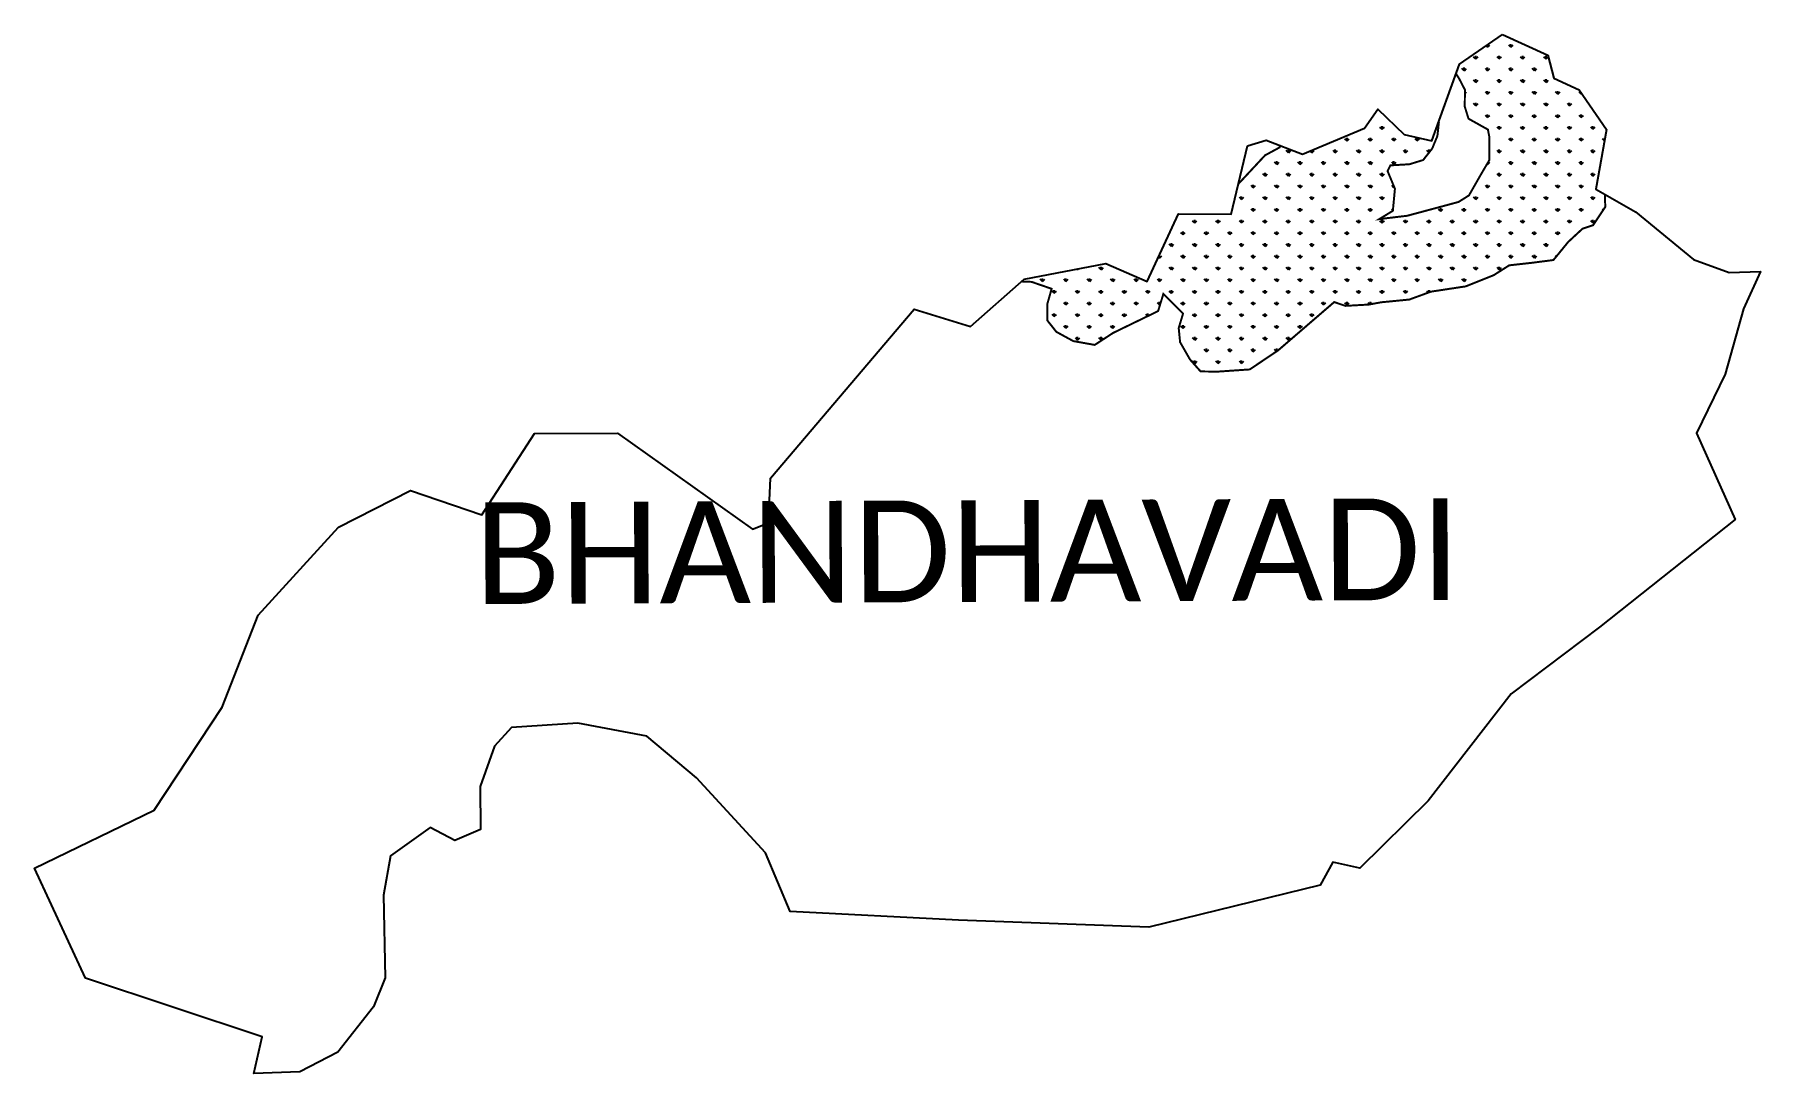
# Model space of a CAD drawing. Header units: metres. Extents: x 321833 to 324480, y 1838067 to 1839661.
import ezdxf

# ---------------------------------------------------------------- set-up
doc = ezdxf.new("R2010")
doc.units = ezdxf.units.M
doc.layers.add('MANGROOVES', color=112, linetype='Continuous')
doc.layers.add('VILLAGE NAME', color=250, linetype='Continuous')
doc.styles.get("Standard").update_dxf_attribs({"font": 'simplex.shx'})

msp = doc.modelspace()

# ---------------------------------------------------------------- hatches: boundary and pattern name
at = {"layer": 'MANGROOVES'}
h = msp.add_hatch(dxfattribs=at)
h.set_pattern_fill('GRASS', color=256)
h.paths.add_polyline_path([(324242.1, 1839396.6), (324241.4, 1839415.9), (324227.8, 1839423.6), (324244, 1839515.2), (324201.8, 1839576.3), (324163.4, 1839594.1), (324154.2, 1839629.5), (324084.6, 1839661), (324018.7, 1839615.4), (324013.3, 1839600.5), (324017.6, 1839594), (324026.8, 1839576.3), (324026.6, 1839550.4), (324032.3, 1839531.9), (324062.1, 1839515.2), (324064.3, 1839503.8), (324064.1, 1839468.1), (324050.3, 1839444.5), (324033, 1839414.2), (324017.1, 1839404.2), (323981.9, 1839394.7), (323938.3, 1839383), (323895.5, 1839377.9), (323916.3, 1839390.6), (323919.5, 1839424.4), (323908.2, 1839451.6), (323912.6, 1839460.3), (323941.7, 1839462), (323962.8, 1839468.5), (323976.6, 1839486), (323984.6, 1839505.3), (323986.9, 1839526.4), (323986.7, 1839527.3), (323976.1, 1839498), (323933.6, 1839507.7), (323893.3, 1839546.7), (323873, 1839517.2), (323777.6, 1839477.3), (323742.9, 1839490.6), (323742.8, 1839487.9), (323720.3, 1839475.7), (323679.3, 1839431.7), (323668.2, 1839385.5), (323587.4, 1839385.9), (323539.4, 1839282.1), (323476, 1839309.9), (323350.7, 1839285.7), (323346.8, 1839282.2), (323362.3, 1839281.6), (323393, 1839271), (323386.3, 1839247.3), (323386.6, 1839222.2), (323400.2, 1839205), (323426.1, 1839190.8), (323459.1, 1839184.9), (323487.3, 1839203.3), (323556.3, 1839236.8), (323564.4, 1839263.2), (323594.6, 1839233.1), (323587.9, 1839210.7), (323590, 1839189.2), (323605.2, 1839162.5), (323621.5, 1839144.2), (323648.7, 1839144), (323696.9, 1839147.3), (323740.4, 1839176.6), (323826.3, 1839250.6), (323843.5, 1839244.8), (323879.6, 1839246.8), (323898.5, 1839250.3), (323941.6, 1839254.5), (323974.7, 1839266.6), (324028, 1839274.7), (324070.9, 1839291.8), (324094.8, 1839307), (324129.1, 1839310.8), (324162.6, 1839315.1), (324185.1, 1839342.7), (324207.2, 1839363.2), (324223.4, 1839368.6)])

# ---------------------------------------------------------------- linework, layer by layer
at = {"color": 3, "flags": 128}
for points in [[(324154.2, 1839629.5), (324163.4, 1839594.1), (324201.8, 1839576.3), (324244, 1839515.2), (324227.8, 1839423.6), (324288.3, 1839389.2), (324377.2, 1839315.8), (324432.2, 1839296), (324480.1, 1839297.6), (324454.3, 1839240.1), (324426.1, 1839140.1), (324382, 1839049.8), (324441.2, 1838917.1), (324233.1, 1838752.1), (324097.8, 1838649.9), (323970.4, 1838485.7), (323865.9, 1838382.3), (323824, 1838391.4), (323804.8, 1838356.3), (323542.3, 1838291.7), (323250.4, 1838302.6), (322992, 1838315.8), (322954.2, 1838406.1), (322848.3, 1838520.8), (322772.4, 1838585), (322666.5, 1838605), (322564.9, 1838598.3), (322538.5, 1838569.7), (322516.7, 1838507.5), (322516.9, 1838441.4), (322477.6, 1838424.7), (322439.7, 1838444.6), (322379, 1838401.4), (322368.6, 1838340.8), (322370.9, 1838214), (322352.8, 1838169.5), (322298.3, 1838100), (322240.3, 1838070), (322169.6, 1838067.4), (322182.5, 1838123.6), (321911.2, 1838213.7), (321833.2, 1838382.2), (322016.7, 1838471.3), (322120.8, 1838629.3), (322176, 1838770.2), (322299.2, 1838905.2), (322409.9, 1838961.7), (322519, 1838924.4), (322599.8, 1839048.9), (322727.4, 1839049.5), (322934.2, 1838902.3), (322958.6, 1838912.2), (322962.1, 1838980.7), (323182, 1839239.9), (323268.8, 1839212.9), (323350.7, 1839285.7), (323476, 1839309.9), (323539.4, 1839282.1), (323587.4, 1839385.9), (323668.2, 1839385.5), (323693.5, 1839490.5), (323721.8, 1839498.8), (323777.6, 1839477.3), (323873, 1839517.2), (323893.3, 1839546.7), (323933.6, 1839507.7), (323976.1, 1839498), (324018.7, 1839615.4), (324084.6, 1839661)], [(324084.6, 1839661), (324154.2, 1839629.5)]]:
    msp.add_lwpolyline(points, dxfattribs=at)
at = {"layer": 'MANGROOVES', "const_width": 3.03, "flags": 128}
for points in [[(323986.7, 1839527.3), (323986.9, 1839526.4), (323984.6, 1839505.3), (323976.6, 1839486), (323962.8, 1839468.5), (323941.7, 1839462), (323912.6, 1839460.3), (323908.2, 1839451.6), (323919.5, 1839424.4), (323916.3, 1839390.6), (323895.5, 1839377.9), (323938.3, 1839383), (323981.9, 1839394.7), (324017.1, 1839404.2), (324033, 1839414.2), (324050.3, 1839444.5), (324064.1, 1839468.1), (324064.3, 1839503.8), (324062.1, 1839515.2), (324032.3, 1839531.9), (324026.6, 1839550.4), (324026.8, 1839576.3), (324017.6, 1839594), (324013.3, 1839600.5)], [(323679.3, 1839431.7), (323720.3, 1839475.7), (323742.8, 1839487.9), (323742.9, 1839490.6)], [(324241.4, 1839415.9), (324242.1, 1839396.6), (324223.4, 1839368.6), (324207.2, 1839363.2), (324185.1, 1839342.7), (324162.6, 1839315.1), (324129.1, 1839310.8), (324094.8, 1839307), (324070.9, 1839291.8), (324028, 1839274.7), (323974.7, 1839266.6), (323941.6, 1839254.5), (323898.5, 1839250.3), (323879.6, 1839246.8), (323843.5, 1839244.8), (323826.3, 1839250.6), (323740.4, 1839176.6), (323696.9, 1839147.3), (323648.7, 1839144), (323621.5, 1839144.2), (323605.2, 1839162.5), (323590, 1839189.2), (323587.9, 1839210.7), (323594.6, 1839233.1), (323564.4, 1839263.2), (323556.3, 1839236.8), (323487.3, 1839203.3), (323459.1, 1839184.9), (323426.1, 1839190.8), (323400.2, 1839205), (323386.6, 1839222.2), (323386.3, 1839247.3), (323393, 1839271), (323362.3, 1839281.6), (323346.8, 1839282.2)]]:
    msp.add_lwpolyline(points, dxfattribs=at)

# ---------------------------------------------------------------- texts
at = {"layer": 'VILLAGE NAME', "insert": (322507.2, 1838943.4), "char_height": 155.989, "attachment_point": 1, "rotation": 0.2435}
msp.add_mtext_dynamic_manual_height_columns('{\\fCalibri|b0|i0|c0|p34;BHANDHAVADI}', width=1910.584, gutter_width=779.9, heights=[0], dxfattribs=at)

doc.saveas('drawing.dxf')
